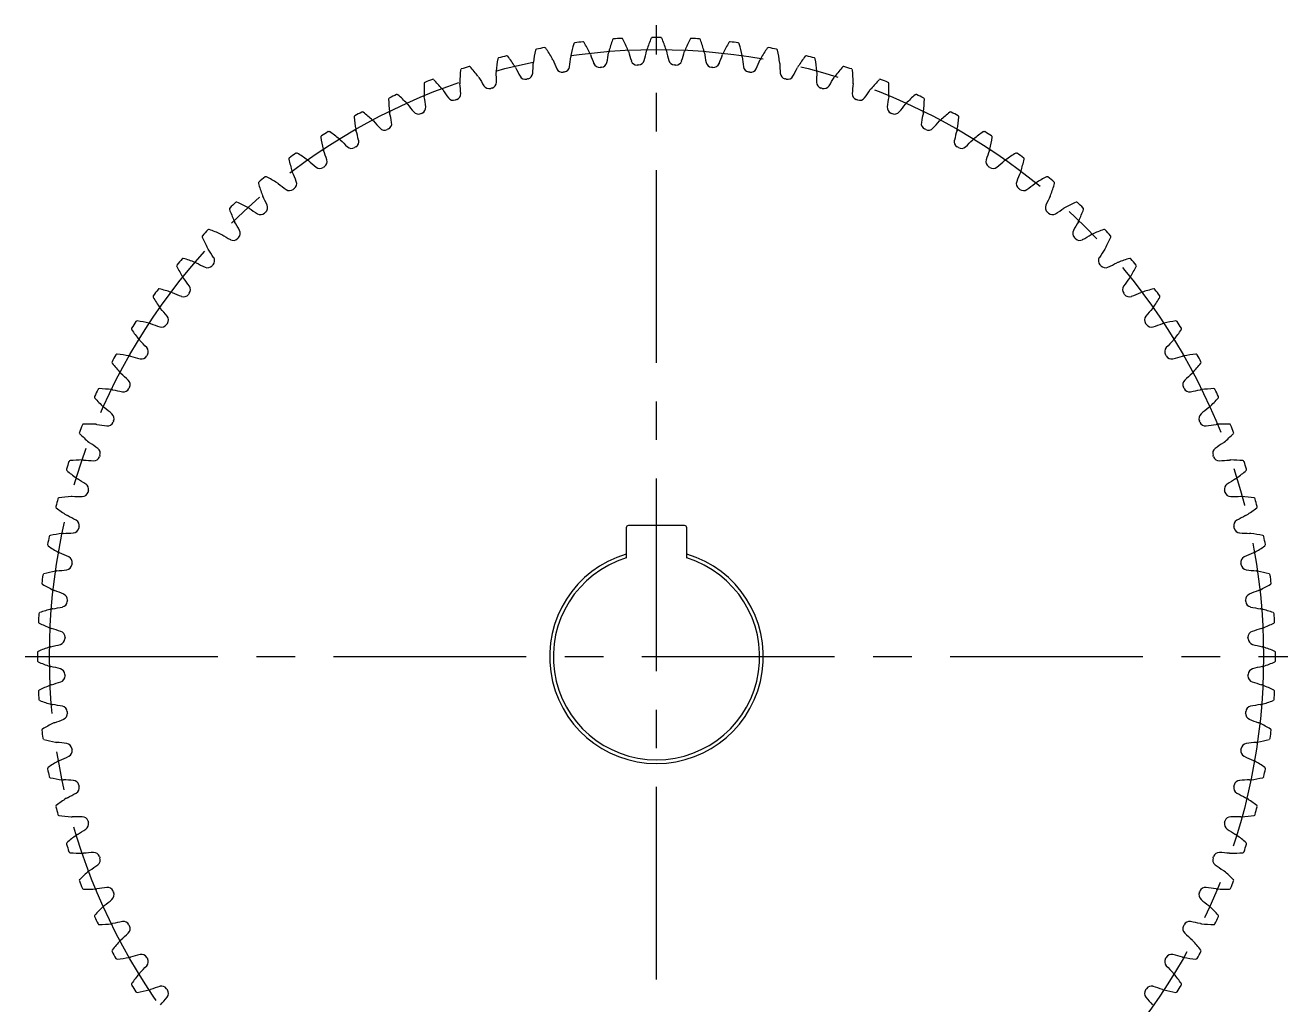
# Model space of a CAD drawing. Extents: x -1 to 173, y -13 to 127.
# Drawn here: x -1 to 103, y 32.3 to 113 of the extents above; entities that cross this region are included whole.
import ezdxf

# ---------------------------------------------------------------- set-up
doc = ezdxf.new("R2010")
doc.units = 0
doc.header["$LTSCALE"] = 0.5
doc.linetypes.add('CENTER', pattern=[50.8, 31.75, -6.35, 6.35, -6.35])
doc.layers.add('MSM_CENTER', color=1, linetype='CENTER')
doc.layers.add('MSM_CONTINUOUS', color=7, linetype='CONTINUOUS')

msp = doc.modelspace()

# ---------------------------------------------------------------- linework, layer by layer
at = {"layer": 'MSM_CENTER'}
for p, q in [((51, 9), (51, 113)), ((-1, 61), (103, 61))]:
    msp.add_line(p, q, dxfattribs=at)
msp.add_circle((51, 61), 50, dxfattribs=at)
at = {"layer": 'MSM_CONTINUOUS'}
for p, q in [((53.3, 71.8), (48.7, 71.8)), ((48.5, 71.6), (48.5, 69.12)), ((53.5, 69.12), (53.5, 71.6))]:
    msp.add_line(p, q, dxfattribs=at)
for centre, radius, start, end in [((60.26, 107.06), 16.67, 164.6292, 168.1), ((44.29, 111.46), 0.1, 97.5759, 164.6292), ((51, 61), 51, 96.8241, 97.5759), ((44.95, 111.54), 0.1, 29.7708, 96.824), ((30.57, 103.31), 16.67, 26.3, 29.7708), ((63.14, 106.39), 16.67, 161.0292, 164.5), ((47.47, 111.78), 0.1, 93.9759, 161.0292), ((51, 61), 51, 93.2241, 93.9759), ((48.14, 111.82), 0.1, 26.1708, 93.224), ((33.27, 104.51), 16.67, 22.7, 26.1708), ((65.96, 105.54), 16.67, 157.4292, 160.9), ((50.67, 111.9), 0.1, 90.3759, 157.4292), ((51, 61), 51, 89.6241, 90.3759), ((51.33, 111.9), 0.1, 22.5708, 89.624), ((36.04, 105.54), 16.67, 19.1, 22.5708), ((68.73, 104.51), 16.67, 153.8292, 157.3), ((53.86, 111.82), 0.1, 86.7759, 153.8292), ((51, 61), 51, 86.0241, 86.7759), ((54.53, 111.78), 0.1, 18.9708, 86.024), ((38.86, 106.39), 16.67, 15.5, 18.9708), ((71.43, 103.31), 16.67, 150.2292, 153.7), ((57.05, 111.54), 0.1, 83.1759, 150.2292), ((51, 61), 51, 82.4241, 83.1759), ((57.71, 111.46), 0.1, 15.3708, 82.424), ((41.74, 107.06), 16.67, 11.9, 15.3708), ((38.02, 110.22), 0.1, 104.7765, 171.8292), ((51, 61), 51, 104.0241, 104.7759), ((38.67, 110.38), 0.1, 36.9708, 104.024), ((25.43, 100.42), 16.67, 33.5, 36.9708), ((57.35, 107.56), 16.67, 168.2292, 171.7), ((41.13, 110.93), 0.1, 101.1759, 168.2292), ((51, 61), 51, 100.4241, 101.1759), ((41.79, 111.06), 0.1, 33.3708, 100.424), ((27.96, 101.95), 16.67, 29.9, 33.3708), ((41.68, 109.84), 0.831, 22.806, 29.9001), ((28.61, 111.69), 15.38, 352.1402, 355.194), ((44.77, 110.33), 0.831, 168.1, 175.194), ((44.77, 110.33), 0.831, 19.206, 26.3), ((60.08, 115.66), 15.38, 199.206, 202.2598), ((31.84, 112.99), 15.38, 348.5402, 351.594), ((47.88, 110.62), 0.831, 164.5, 171.594), ((47.88, 110.62), 0.831, 15.606, 22.7), ((63.5, 114.99), 15.38, 195.606, 198.6598), ((35.14, 114.09), 15.38, 344.9402, 347.994), ((51, 110.72), 0.831, 160.9, 167.994), ((51, 110.72), 0.831, 12.006, 19.1), ((66.86, 114.09), 15.38, 192.006, 195.0598), ((38.5, 114.99), 15.38, 341.3402, 344.394), ((54.12, 110.62), 0.831, 157.3, 164.394), ((54.12, 110.62), 0.831, 8.406, 15.5), ((70.16, 112.99), 15.38, 188.406, 191.4598), ((41.92, 115.66), 15.38, 337.7402, 340.794), ((57.23, 110.33), 0.831, 153.7, 160.794), ((57.23, 110.33), 0.831, 4.806, 11.9), ((73.39, 111.69), 15.38, 184.806, 187.8598), ((60.32, 109.84), 0.831, 150.1, 157.194), ((74.04, 101.95), 16.67, 146.6292, 150.1), ((60.21, 111.06), 0.1, 79.5759, 146.6292), ((51, 61), 51, 78.8241, 79.5759), ((60.87, 110.93), 0.1, 11.7708, 78.824), ((44.65, 107.56), 16.67, 8.3, 11.7708), ((76.57, 100.42), 16.67, 143.0292, 146.5), ((63.33, 110.38), 0.1, 75.9759, 143.0292), ((51, 61), 51, 75.2241, 75.9759), ((63.98, 110.22), 0.1, 8.1708, 75.224), ((51.47, 107.98), 16.67, 175.4292, 178.9), ((34.95, 109.3), 0.1, 108.3759, 175.4292), ((51, 61), 51, 107.6241, 108.3759), ((35.59, 109.51), 0.1, 40.5708, 107.624), ((23, 98.74), 16.67, 37.1, 40.5708), ((38.63, 109.16), 0.831, 175.3, 182.394), ((54.42, 107.86), 16.67, 171.8292, 175.3), ((38.63, 109.16), 0.831, 26.406, 33.5), ((53.16, 116.37), 15.38, 206.406, 209.4598), ((25.47, 110.18), 15.38, 355.7402, 358.794), ((41.68, 109.84), 0.831, 171.7, 178.794), ((56.63, 116.13), 15.38, 202.806, 205.8598), ((43.24, 109.63), 0.5, 205.8598, 279.0691), ((43.35, 109.65), 0.5, 278.9309, 352.1402), ((46.31, 110.03), 0.5, 202.2598, 275.4691), ((51, 61), 48.75, 95.3309, 95.4691), ((46.42, 110.04), 0.5, 275.3309, 348.5402), ((49.39, 110.22), 0.5, 198.6598, 271.8691), ((51, 61), 48.75, 91.7309, 91.8691), ((49.51, 110.23), 0.5, 271.7309, 344.9402), ((52.49, 110.23), 0.5, 195.0598, 268.2691), ((51, 61), 48.75, 88.1309, 88.2691), ((52.61, 110.22), 0.5, 268.1309, 341.3402), ((55.58, 110.04), 0.5, 191.4598, 264.6691), ((51, 61), 48.75, 84.5309, 84.6691), ((55.69, 110.03), 0.5, 264.5309, 337.7402), ((58.65, 109.65), 0.5, 187.8598, 261.069), ((58.76, 109.63), 0.5, 260.9309, 334.1402), ((45.37, 116.13), 15.38, 334.1402, 337.194), ((60.32, 109.84), 0.831, 1.206, 8.3), ((76.53, 110.18), 15.38, 181.206, 184.2598), ((48.84, 116.37), 15.38, 330.5402, 333.594), ((63.37, 109.16), 0.831, 146.5, 153.594), ((47.58, 107.86), 16.67, 4.7, 8.1708), ((63.37, 109.16), 0.831, 357.606, 4.7), ((79, 98.74), 16.67, 139.4292, 142.9), ((66.41, 109.51), 0.1, 72.3759, 139.4292), ((51, 61), 51, 71.6241, 72.3759), ((67.05, 109.3), 0.1, 4.5708, 71.624), ((50.53, 107.98), 16.67, 1.1, 4.5708), ((31.95, 108.2), 0.1, 111.9759, 179.0292), ((48.52, 107.92), 16.67, 179.0292, 182.5), ((51, 61), 51, 111.2241, 111.9759), ((32.57, 108.45), 0.1, 44.1708, 111.224), ((20.69, 96.9), 16.67, 40.7, 44.1708), ((35.64, 108.29), 0.831, 178.9, 185.994), ((19.51, 106.59), 15.38, 2.9402, 5.994), ((35.64, 108.29), 0.831, 30.006, 37.1001), ((49.68, 116.4), 15.38, 210.006, 213.0598), ((37.32, 108.31), 0.5, 286.1309, 359.3402), ((22.43, 108.48), 15.38, 359.3402, 2.394), ((40.2, 109.05), 0.5, 209.4598, 282.6691), ((51, 61), 48.75, 102.5309, 102.6691), ((40.31, 109.08), 0.5, 282.5309, 355.7402), ((51, 61), 48.75, 98.9309, 99.0691), ((51, 61), 48.75, 80.9309, 81.0691), ((61.69, 109.08), 0.5, 184.2598, 257.469), ((51, 61), 48.75, 77.3309, 77.4691), ((61.8, 109.05), 0.5, 257.3309, 330.5402), ((79.57, 108.48), 15.38, 177.606, 180.6598), ((64.68, 108.31), 0.5, 180.6598, 253.8691), ((52.32, 116.4), 15.38, 326.9402, 329.994), ((66.36, 108.29), 0.831, 142.9, 149.994), ((82.49, 106.59), 15.38, 174.006, 177.0598), ((66.36, 108.29), 0.831, 354.006, 1.1), ((81.31, 96.9), 16.67, 135.8292, 139.3), ((69.43, 108.45), 0.1, 68.7759, 135.8292), ((51, 61), 51, 68.0241, 68.7759), ((70.05, 108.2), 0.1, 0.9708, 68.024), ((53.48, 107.92), 16.67, 357.5, 0.9708), ((51, 61), 51, 114.8241, 115.5759), ((29.63, 107.2), 0.1, 47.7708, 114.824), ((18.5, 94.93), 16.67, 44.3, 47.7708), ((32.7, 107.23), 0.831, 182.5, 189.594), ((32.7, 107.23), 0.831, 33.606, 40.7), ((46.2, 116.21), 15.38, 213.606, 216.6598), ((34.37, 107.36), 0.5, 289.7309, 2.9402), ((37.2, 108.28), 0.5, 213.0598, 286.2691), ((51, 61), 48.75, 106.1309, 106.2691), ((51, 61), 48.75, 73.7309, 73.8691), ((64.8, 108.28), 0.5, 253.7309, 326.9402), ((67.63, 107.36), 0.5, 177.0598, 250.269), ((55.8, 116.21), 15.38, 323.3402, 326.394), ((69.3, 107.23), 0.831, 139.3, 146.394), ((69.3, 107.23), 0.831, 350.406, 357.5), ((83.5, 94.93), 16.67, 132.2292, 135.7), ((72.37, 107.2), 0.1, 65.1759, 132.2292), ((51, 61), 51, 64.4241, 65.1759), ((29.03, 106.91), 0.1, 115.5765, 182.6292), ((45.58, 107.67), 16.67, 182.6292, 186.1), ((29.83, 105.99), 0.831, 37.206, 44.3001), ((42.74, 115.8), 15.38, 217.206, 220.2598), ((31.49, 106.22), 0.5, 293.3309, 6.5402), ((16.71, 104.53), 15.38, 6.5402, 9.594), ((34.26, 107.32), 0.5, 216.6598, 289.8691), ((51, 61), 48.75, 109.7309, 109.8691), ((51, 61), 48.75, 70.1309, 70.2691), ((67.74, 107.32), 0.5, 250.1309, 323.3402), ((85.29, 104.53), 15.38, 170.406, 173.4598), ((70.51, 106.22), 0.5, 173.4598, 246.6691), ((59.26, 115.8), 15.38, 319.7402, 322.794), ((72.17, 105.99), 0.831, 135.7, 142.794), ((56.42, 107.67), 16.67, 353.9, 357.3708), ((72.97, 106.91), 0.1, 357.3708, 64.424), ((26.19, 105.44), 0.1, 119.1765, 186.2292), ((42.66, 107.24), 16.67, 186.2292, 189.7), ((51, 61), 51, 118.4241, 119.1759), ((26.77, 105.76), 0.1, 51.3708, 118.424), ((16.43, 92.82), 16.67, 47.9, 51.3708), ((27.05, 104.57), 0.831, 40.806, 47.9001), ((39.32, 115.17), 15.38, 220.806, 223.8598), ((29.83, 105.99), 0.831, 186.1, 193.194), ((14.04, 102.29), 15.38, 10.1402, 13.194), ((31.39, 106.18), 0.5, 220.2598, 293.4691), ((51, 61), 48.75, 113.3309, 113.4691), ((51, 61), 48.75, 66.5309, 66.6691), ((70.61, 106.18), 0.5, 246.5309, 319.7402), ((87.96, 102.29), 15.38, 166.806, 169.8598), ((72.17, 105.99), 0.831, 346.806, 353.9), ((62.68, 115.17), 15.38, 316.1402, 319.194), ((74.95, 104.57), 0.831, 132.1, 139.194), ((85.57, 92.82), 16.67, 128.6292, 132.1), ((75.23, 105.76), 0.1, 61.5759, 128.6292), ((51, 61), 51, 60.8241, 61.5759), ((59.34, 107.24), 16.67, 350.3, 353.7708), ((75.81, 105.44), 0.1, 353.7708, 60.824), ((51, 61), 51, 122.0241, 122.7759), ((24.01, 104.15), 0.1, 54.9708, 122.024), ((14.5, 90.59), 16.67, 51.5, 54.9708), ((27.05, 104.57), 0.831, 189.7, 196.794), ((11.52, 99.89), 15.38, 13.7402, 16.794), ((28.59, 104.86), 0.5, 223.8598, 297.0691), ((51, 61), 48.75, 116.9309, 117.0691), ((28.69, 104.91), 0.5, 296.9309, 10.1402), ((73.31, 104.91), 0.5, 169.8598, 243.069), ((51, 61), 48.75, 62.9309, 63.0691), ((73.41, 104.86), 0.5, 242.9309, 316.1402), ((90.48, 99.89), 15.38, 163.206, 166.2598), ((74.95, 104.57), 0.831, 343.206, 350.3), ((87.5, 90.59), 16.67, 125.0292, 128.5), ((77.99, 104.15), 0.1, 57.9759, 125.0292), ((51, 61), 51, 57.2241, 57.9759), ((23.45, 103.8), 0.1, 122.7765, 189.8292), ((39.77, 106.62), 16.67, 189.8292, 193.3), ((24.36, 102.98), 0.831, 44.406, 51.5001), ((35.94, 114.33), 15.38, 224.406, 227.4598), ((25.88, 103.36), 0.5, 227.4598, 300.6691), ((51, 61), 48.75, 120.5309, 120.6691), ((25.98, 103.42), 0.5, 300.5309, 13.7402), ((76.02, 103.42), 0.5, 166.2598, 239.4691), ((51, 61), 48.75, 59.3309, 59.4691), ((76.12, 103.36), 0.5, 239.3309, 312.5402), ((66.06, 114.33), 15.38, 312.5402, 315.594), ((77.64, 102.98), 0.831, 128.5, 135.594), ((62.23, 106.62), 16.67, 346.7, 350.1708), ((78.55, 103.8), 0.1, 350.1708, 57.224), ((20.81, 101.98), 0.1, 126.3765, 193.4292), ((36.93, 105.83), 16.67, 193.4292, 196.9), ((51, 61), 51, 125.6241, 126.3759), ((21.35, 102.37), 0.1, 58.5708, 125.624), ((12.71, 88.24), 16.67, 55.1, 58.5708), ((24.36, 102.98), 0.831, 193.3, 200.394), ((9.16, 97.33), 15.38, 17.3402, 20.394), ((92.84, 97.33), 15.38, 159.606, 162.6598), ((77.64, 102.98), 0.831, 339.606, 346.7), ((89.29, 88.24), 16.67, 121.4292, 124.9), ((80.65, 102.37), 0.1, 54.3759, 121.4292), ((51, 61), 51, 53.6241, 54.3759), ((65.07, 105.83), 16.67, 343.1, 346.5708), ((81.19, 101.98), 0.1, 346.5708, 53.624), ((21.77, 101.23), 0.831, 196.9, 203.994), ((6.96, 94.63), 15.38, 20.9402, 23.994), ((21.77, 101.23), 0.831, 48.006, 55.1), ((32.62, 113.28), 15.38, 228.006, 231.0598), ((23.27, 101.7), 0.5, 231.0598, 304.2691), ((51, 61), 48.75, 124.1309, 124.2691), ((23.37, 101.77), 0.5, 304.1309, 17.3402), ((78.63, 101.77), 0.5, 162.6598, 235.8691), ((51, 61), 48.75, 55.7309, 55.8691), ((78.73, 101.7), 0.5, 235.7309, 308.9402), ((69.38, 113.28), 15.38, 308.9402, 311.994), ((80.23, 101.23), 0.831, 124.9, 131.994), ((95.04, 94.63), 15.38, 156.006, 159.0598), ((80.23, 101.23), 0.831, 336.006, 343.1), ((18.3, 100.01), 0.1, 129.9765, 197.0292), ((34.14, 104.86), 16.67, 197.0292, 200.5), ((51, 61), 51, 129.2241, 129.9759), ((18.81, 100.43), 0.1, 62.1708, 129.224), ((11.08, 85.78), 16.67, 58.7, 62.1708), ((19.31, 99.31), 0.831, 51.606, 58.7), ((29.38, 112.02), 15.38, 231.606, 234.6598), ((20.86, 99.95), 0.5, 307.7309, 20.9402), ((81.14, 99.95), 0.5, 159.0598, 232.2691), ((72.62, 112.02), 15.38, 305.3402, 308.394), ((82.69, 99.31), 0.831, 121.3, 128.394), ((90.92, 85.78), 16.67, 117.8292, 121.3), ((83.19, 100.43), 0.1, 50.7754, 117.8292), ((51, 61), 51, 50.0241, 50.7759), ((67.86, 104.86), 16.67, 339.5, 342.9708), ((83.7, 100.01), 0.1, 342.9708, 50.024), ((19.31, 99.31), 0.831, 200.5, 207.594), ((4.93, 91.8), 15.38, 24.5402, 27.594), ((20.77, 99.88), 0.5, 234.6598, 307.8691), ((51, 61), 48.75, 127.7309, 127.8691), ((51, 61), 48.75, 52.1309, 52.2691), ((81.23, 99.88), 0.5, 232.1309, 305.3402), ((97.07, 91.8), 15.38, 152.406, 155.4598), ((82.69, 99.31), 0.831, 332.406, 339.5), ((15.91, 97.88), 0.1, 133.5765, 200.6292), ((31.42, 103.71), 16.67, 200.6292, 204.1), ((51, 61), 51, 132.8241, 133.5759), ((16.4, 98.33), 0.1, 65.7708, 132.8241), ((9.6, 83.22), 16.67, 62.3, 65.7708), ((16.96, 97.25), 0.831, 55.206, 62.3), ((26.22, 110.56), 15.38, 235.206, 238.2598), ((18.47, 97.98), 0.5, 311.3309, 24.5402), ((83.53, 97.98), 0.5, 155.4598, 228.6691), ((75.78, 110.56), 15.38, 301.7402, 304.794), ((85.04, 97.25), 0.831, 117.7, 124.794), ((92.4, 83.22), 16.67, 114.2292, 117.7), ((85.6, 98.33), 0.1, 47.1754, 114.2292), ((51, 61), 51, 46.4241, 47.1759), ((70.58, 103.71), 16.67, 335.9, 339.3708), ((86.09, 97.88), 0.1, 339.3708, 46.424), ((16.96, 97.25), 0.831, 204.1, 211.194), ((3.09, 88.85), 15.38, 28.1402, 31.194), ((18.39, 97.9), 0.5, 238.2598, 311.4691), ((51, 61), 48.75, 131.3309, 131.4691), ((51, 61), 48.75, 48.5309, 48.6691), ((83.61, 97.9), 0.5, 228.5309, 301.7402), ((98.91, 88.85), 15.38, 148.806, 151.8598), ((85.04, 97.25), 0.831, 328.806, 335.9), ((51, 61), 51, 136.4241, 137.1759), ((14.12, 96.09), 0.1, 69.3708, 136.4241), ((8.29, 80.58), 16.67, 65.9, 69.3708), ((14.75, 95.04), 0.831, 58.806, 65.9), ((23.15, 108.91), 15.38, 238.806, 241.8598), ((16.22, 95.87), 0.5, 314.9309, 28.1402), ((85.78, 95.87), 0.5, 151.8598, 225.069), ((78.85, 108.91), 15.38, 298.1402, 301.194), ((87.25, 95.04), 0.831, 114.1, 121.194), ((93.71, 80.58), 16.67, 110.6292, 114.1), ((87.88, 96.09), 0.1, 43.5759, 110.6292), ((51, 61), 51, 42.8241, 43.5759), ((13.67, 95.6), 0.1, 137.1765, 204.2292), ((28.78, 102.4), 16.67, 204.2292, 207.7), ((14.75, 95.04), 0.831, 207.7, 214.794), ((16.13, 95.78), 0.5, 241.8598, 315.0691), ((51, 61), 48.75, 134.9309, 135.0691), ((51, 61), 48.75, 44.9309, 45.0691), ((85.87, 95.78), 0.5, 224.9309, 298.1402), ((87.25, 95.04), 0.831, 325.206, 332.3), ((73.22, 102.4), 16.67, 332.3, 335.7708), ((88.33, 95.6), 0.1, 335.7708, 42.824), ((51, 61), 51, 140.0241, 140.7759), ((11.99, 93.7), 0.1, 72.9708, 140.0241), ((7.14, 77.86), 16.67, 69.5, 72.9708), ((1.44, 85.78), 15.38, 31.7402, 34.794), ((14.1, 93.61), 0.5, 318.5309, 31.7402), ((87.9, 93.61), 0.5, 148.2598, 221.4691), ((100.56, 85.78), 15.38, 145.206, 148.2598), ((94.86, 77.86), 16.67, 107.0292, 110.5), ((90.01, 93.7), 0.1, 39.9765, 107.0292), ((51, 61), 51, 39.2241, 39.9759), ((11.57, 93.19), 0.1, 140.7754, 207.8292), ((26.22, 100.92), 16.67, 207.8292, 211.3), ((12.69, 92.69), 0.831, 62.406, 69.5), ((20.2, 107.07), 15.38, 242.406, 245.4598), ((14.02, 93.53), 0.5, 245.4598, 318.6691), ((51, 61), 48.75, 138.5309, 138.6691), ((51, 61), 48.75, 41.3309, 41.4691), ((87.98, 93.53), 0.5, 221.3309, 294.5402), ((81.8, 107.07), 15.38, 294.5402, 297.594), ((89.31, 92.69), 0.831, 110.5, 117.594), ((75.78, 100.92), 16.67, 328.7, 332.1708), ((90.43, 93.19), 0.1, 332.1708, 39.224), ((12.69, 92.69), 0.831, 211.3, 218.394), ((-0.02, 82.62), 15.38, 35.3402, 38.394), ((12.12, 91.23), 0.5, 322.1309, 35.3402), ((89.88, 91.23), 0.5, 144.6598, 217.869), ((102.02, 82.62), 15.38, 141.606, 144.6598), ((89.31, 92.69), 0.831, 321.606, 328.7), ((9.63, 90.65), 0.1, 144.3754, 211.4292), ((51, 61), 51, 143.6241, 144.3759), ((23.76, 99.29), 16.67, 211.4292, 214.9), ((10.02, 91.19), 0.1, 76.5708, 143.624), ((6.17, 75.07), 16.67, 73.1, 76.5708), ((10.77, 90.23), 0.831, 66.006, 73.1), ((17.37, 105.04), 15.38, 246.006, 249.0598), ((12.05, 91.14), 0.5, 249.0598, 322.2691), ((51, 61), 48.75, 142.1309, 142.2691), ((51, 61), 48.75, 37.7309, 37.8691), ((89.95, 91.14), 0.5, 217.7309, 290.9402), ((84.63, 105.04), 15.38, 290.9402, 293.994), ((91.23, 90.23), 0.831, 106.9, 113.994), ((95.83, 75.07), 16.67, 103.4292, 106.9), ((78.24, 99.29), 16.67, 325.1, 328.5708), ((91.98, 91.19), 0.1, 36.3754, 103.4292), ((51, 61), 51, 35.6241, 36.3759), ((92.37, 90.65), 0.1, 328.5708, 35.624), ((10.77, 90.23), 0.831, 214.9, 221.994), ((-1.28, 79.38), 15.38, 38.9402, 41.994), ((103.28, 79.38), 15.38, 138.006, 141.0598), ((91.23, 90.23), 0.831, 318.006, 325.1), ((51, 61), 51, 147.2241, 147.9759), ((8.2, 88.55), 0.1, 80.1708, 147.224), ((5.38, 72.23), 16.67, 76.7, 80.1708), ((9.02, 87.64), 0.831, 69.606, 76.7), ((14.67, 102.84), 15.38, 249.606, 252.6598), ((51, 61), 48.75, 145.7309, 145.8691), ((10.3, 88.73), 0.5, 325.7309, 38.9402), ((91.7, 88.73), 0.5, 141.0598, 214.2691), ((51, 61), 48.75, 34.1309, 34.2691), ((87.33, 102.84), 15.38, 287.3402, 290.394), ((92.98, 87.64), 0.831, 103.3, 110.394), ((96.62, 72.23), 16.67, 99.8292, 103.3), ((93.8, 88.55), 0.1, 32.7754, 99.8292), ((51, 61), 51, 32.0241, 32.7759), ((7.85, 87.99), 0.1, 147.9754, 215.0292), ((21.41, 97.5), 16.67, 215.0292, 218.5), ((10.23, 88.63), 0.5, 252.6598, 325.8691), ((91.77, 88.63), 0.5, 214.1309, 287.3402), ((80.59, 97.5), 16.67, 321.5, 324.9708), ((94.15, 87.99), 0.1, 324.9708, 32.024), ((9.02, 87.64), 0.831, 218.5, 225.594), ((-2.33, 76.06), 15.38, 42.5402, 45.594), ((8.64, 86.12), 0.5, 329.3309, 42.5402), ((93.36, 86.12), 0.5, 137.4598, 210.6691), ((104.33, 76.06), 15.38, 134.406, 137.4598), ((92.98, 87.64), 0.831, 314.406, 321.5), ((51, 61), 51, 150.8241, 151.5759), ((6.56, 85.81), 0.1, 83.7708, 150.824), ((4.76, 69.34), 16.67, 80.3, 83.7708), ((7.43, 84.95), 0.831, 73.206, 80.3), ((12.11, 100.48), 15.38, 253.206, 256.2598), ((8.58, 86.02), 0.5, 256.2598, 329.4691), ((51, 61), 48.75, 149.3309, 149.4691), ((51, 61), 48.75, 30.5309, 30.6691), ((93.42, 86.02), 0.5, 210.5309, 283.7402), ((89.89, 100.48), 15.38, 283.7402, 286.794), ((94.57, 84.95), 0.831, 99.7, 106.794), ((97.24, 69.34), 16.67, 96.2292, 99.7), ((95.44, 85.81), 0.1, 29.1759, 96.2292), ((51, 61), 51, 28.4241, 29.1759), ((6.24, 85.23), 0.1, 151.5754, 218.6292), ((19.18, 95.57), 16.67, 218.6292, 222.1), ((7.43, 84.95), 0.831, 222.1, 229.194), ((-3.17, 72.68), 15.38, 46.1402, 49.194), ((105.17, 72.68), 15.38, 130.806, 133.8598), ((94.57, 84.95), 0.831, 310.806, 317.9), ((82.82, 95.57), 16.67, 317.9, 321.3708), ((95.76, 85.23), 0.1, 321.3708, 28.424), ((7.14, 83.41), 0.5, 332.9309, 46.1402), ((94.86, 83.41), 0.5, 133.8598, 207.0691), ((4.8, 82.37), 0.1, 155.1754, 222.2292), ((51, 61), 51, 154.4241, 155.1759), ((17.07, 93.5), 16.67, 222.2292, 225.7), ((5.09, 82.97), 0.1, 87.3708, 154.424), ((4.33, 66.42), 16.67, 83.9, 87.3708), ((6.01, 82.17), 0.831, 76.806, 83.9), ((9.71, 97.96), 15.38, 256.806, 259.8598), ((7.09, 83.31), 0.5, 259.8598, 333.0691), ((51, 61), 48.75, 152.9309, 153.0691), ((51, 61), 48.75, 26.9309, 27.0691), ((94.91, 83.31), 0.5, 206.9309, 280.1402), ((92.29, 97.96), 15.38, 280.1402, 283.194), ((95.99, 82.17), 0.831, 96.1, 103.194), ((97.67, 66.42), 16.67, 92.6292, 96.1), ((84.93, 93.5), 16.67, 314.3, 317.7708), ((96.91, 82.97), 0.1, 25.5759, 92.6292), ((51, 61), 51, 24.8241, 25.5759), ((97.2, 82.37), 0.1, 317.7708, 24.824), ((6.01, 82.17), 0.831, 225.7, 232.794), ((-3.8, 69.26), 15.38, 49.7402, 52.794), ((105.8, 69.26), 15.38, 127.206, 130.2598), ((95.99, 82.17), 0.831, 307.206, 314.3), ((51, 61), 51, 158.0241, 158.7759), ((3.8, 80.05), 0.1, 90.9708, 158.024), ((4.08, 63.48), 16.67, 87.5, 90.9708), ((4.77, 79.3), 0.831, 80.406, 87.5), ((7.47, 95.29), 15.38, 260.406, 263.4598), ((5.78, 80.51), 0.5, 263.4598, 336.6691), ((5.82, 80.61), 0.5, 336.5309, 49.7402), ((51, 61), 48.75, 156.5309, 156.6691), ((96.18, 80.61), 0.5, 130.2598, 203.469), ((51, 61), 48.75, 23.3309, 23.4691), ((96.22, 80.51), 0.5, 203.3309, 276.5402), ((94.53, 95.29), 15.38, 276.5402, 279.594), ((97.23, 79.3), 0.831, 92.5, 99.594), ((97.92, 63.48), 16.67, 89.0292, 92.5), ((98.2, 80.05), 0.1, 21.9759, 89.0292), ((51, 61), 51, 21.2241, 21.9759), ((3.55, 79.43), 0.1, 158.7754, 225.8292), ((15.1, 91.31), 16.67, 225.8292, 229.3), ((86.9, 91.31), 16.67, 310.7, 314.1708), ((98.45, 79.43), 0.1, 314.1708, 21.224), ((4.77, 79.3), 0.831, 229.3, 236.394), ((-4.21, 65.8), 15.38, 53.3402, 56.394), ((4.68, 77.74), 0.5, 340.1309, 53.3402), ((97.32, 77.74), 0.5, 126.6598, 199.8691), ((106.21, 65.8), 15.38, 123.606, 126.6598), ((97.23, 79.3), 0.831, 303.606, 310.7), ((51, 61), 51, 161.6241, 162.3759), ((2.7, 77.05), 0.1, 94.5708, 161.624), ((4.02, 60.53), 16.67, 91.1, 94.5708), ((3.71, 76.36), 0.831, 84.006, 91.1), ((5.41, 92.49), 15.38, 264.006, 267.0598), ((4.64, 77.63), 0.5, 267.0598, 340.2691), ((51, 61), 48.75, 160.1309, 160.2691), ((51, 61), 48.75, 19.7309, 19.8691), ((97.36, 77.63), 0.5, 199.7309, 272.9402), ((96.59, 92.49), 15.38, 272.9402, 275.994), ((98.29, 76.36), 0.831, 88.9, 95.994), ((97.98, 60.53), 16.67, 85.4292, 88.9), ((99.3, 77.05), 0.1, 18.3759, 85.4292), ((51, 61), 51, 17.6241, 18.3759), ((2.49, 76.41), 0.1, 162.3754, 229.4292), ((13.26, 89), 16.67, 229.4292, 232.9), ((88.74, 89), 16.67, 307.1, 310.5708), ((99.51, 76.41), 0.1, 310.5708, 17.624), ((3.71, 76.36), 0.831, 232.9, 239.994), ((-4.4, 62.32), 15.38, 56.9402, 59.994), ((3.72, 74.8), 0.5, 343.7309, 56.9402), ((98.28, 74.8), 0.5, 123.0598, 196.2691), ((106.4, 62.32), 15.38, 120.006, 123.0598), ((98.29, 76.36), 0.831, 300.006, 307.1), ((51, 61), 51, 165.2241, 165.9759), ((1.78, 73.98), 0.1, 98.1708, 165.224), ((4.14, 57.58), 16.67, 94.7, 98.1708), ((2.84, 73.37), 0.831, 87.606, 94.7), ((3.52, 89.57), 15.38, 267.606, 270.6598), ((3.69, 74.68), 0.5, 270.6598, 343.8691), ((51, 61), 48.75, 163.7309, 163.8691), ((51, 61), 48.75, 16.1309, 16.2691), ((98.31, 74.68), 0.5, 196.1309, 269.3402), ((98.48, 89.57), 15.38, 269.3402, 272.394), ((99.16, 73.37), 0.831, 85.3, 92.394), ((97.86, 57.58), 16.67, 81.8292, 85.3), ((100.22, 73.98), 0.1, 14.7759, 81.8292), ((51, 61), 51, 14.0241, 14.7759), ((1.62, 73.33), 0.1, 165.9754, 233.0292), ((11.58, 86.57), 16.67, 233.0292, 236.5), ((90.42, 86.57), 16.67, 303.5, 306.9708), ((100.38, 73.33), 0.1, 306.9708, 14.024), ((2.84, 73.37), 0.831, 236.5, 243.594), ((-4.37, 58.84), 15.38, 60.5402, 63.594), ((2.95, 71.8), 0.5, 347.3309, 60.5402), ((48.7, 71.6), 0.2, 90, 180), ((53.3, 71.6), 0.2, 0, 90), ((99.05, 71.8), 0.5, 119.4598, 192.6691), ((106.37, 58.84), 15.38, 116.406, 119.4598), ((99.16, 73.37), 0.831, 296.406, 303.5), ((51, 61), 51, 168.8241, 169.5759), ((1.07, 70.87), 0.1, 101.7708, 168.824), ((4.44, 54.65), 16.67, 98.3, 101.7708), ((2.16, 70.32), 0.831, 91.206, 98.3), ((1.82, 86.53), 15.38, 271.206, 274.2598), ((2.92, 71.69), 0.5, 274.2598, 347.4691), ((51, 61), 48.75, 167.3309, 167.4691), ((51, 61), 48.75, 12.5309, 12.6691), ((99.08, 71.69), 0.5, 192.5309, 265.7402), ((100.18, 86.53), 15.38, 265.7402, 268.794), ((99.84, 70.32), 0.831, 81.7, 88.794), ((97.56, 54.65), 16.67, 78.2292, 81.7), ((100.93, 70.87), 0.1, 11.1759, 78.2292), ((51, 61), 51, 10.4241, 11.1759), ((0.94, 70.21), 0.1, 169.5754, 236.6292), ((10.05, 84.04), 16.67, 236.6292, 240.1), ((91.95, 84.04), 16.67, 299.9, 303.3708), ((101.06, 70.21), 0.1, 303.3708, 10.424), ((2.16, 70.32), 0.831, 240.1, 247.194), ((-4.13, 55.37), 15.38, 64.1402, 67.194), ((2.37, 68.76), 0.5, 350.9309, 64.1402), ((51, 61), 48.75, 170.9309, 171.0691), ((51, 61), 8.8, 106.5045, 73.4955), ((51, 61), 8.5, 107.1046, 72.8954), ((99.63, 68.76), 0.5, 115.8598, 189.0691), ((51, 61), 48.75, 8.9309, 9.0691), ((106.13, 55.37), 15.38, 112.806, 115.8598), ((99.84, 70.32), 0.831, 292.806, 299.9), ((51, 61), 51, 172.4241, 173.1759), ((0.54, 67.71), 0.1, 105.3708, 172.424), ((4.94, 51.74), 16.67, 101.9, 105.3708), ((1.67, 67.23), 0.831, 94.806, 101.9), ((0.31, 83.39), 15.38, 274.806, 277.8598), ((2.35, 68.65), 0.5, 277.8598, 351.0691), ((99.65, 68.65), 0.5, 188.9309, 262.1402), ((101.69, 83.39), 15.38, 262.1402, 265.194), ((100.33, 67.23), 0.831, 78.1, 85.194), ((97.06, 51.74), 16.67, 74.6292, 78.1), ((101.46, 67.71), 0.1, 7.5759, 74.6292), ((51, 61), 51, 6.8241, 7.5759), ((0.46, 67.05), 0.1, 173.1754, 240.2292), ((8.69, 81.43), 16.67, 240.2292, 243.7), ((93.31, 81.43), 16.67, 296.3, 299.7708), ((101.54, 67.05), 0.1, 299.7708, 6.824), ((1.67, 67.23), 0.831, 243.7, 250.794), ((-3.66, 51.92), 15.38, 67.7402, 70.794), ((1.96, 65.58), 0.5, 281.4598, 354.6691), ((1.97, 65.69), 0.5, 354.5309, 67.7402), ((51, 61), 48.75, 174.5309, 174.6691), ((100.03, 65.69), 0.5, 112.2598, 185.4691), ((51, 61), 48.75, 5.3309, 5.4691), ((100.04, 65.58), 0.5, 185.3309, 258.5402), ((105.66, 51.92), 15.38, 109.206, 112.2598), ((100.33, 67.23), 0.831, 289.206, 296.3), ((51, 61), 51, 176.0241, 176.7759), ((0.22, 64.53), 0.1, 108.9708, 176.024), ((5.61, 48.86), 16.67, 105.5, 108.9708), ((1.38, 64.12), 0.831, 98.406, 105.5), ((-0.99, 80.16), 15.38, 278.406, 281.4598), ((102.99, 80.16), 15.38, 258.5402, 261.594), ((100.62, 64.12), 0.831, 74.5, 81.594), ((96.39, 48.86), 16.67, 71.0292, 74.5), ((101.78, 64.53), 0.1, 3.9759, 71.0292), ((51, 61), 51, 3.2241, 3.9759), ((0.18, 63.86), 0.1, 176.7759, 243.8292), ((7.49, 78.73), 16.67, 243.8292, 247.3), ((94.51, 78.73), 16.67, 292.7, 296.1708), ((101.82, 63.86), 0.1, 296.1708, 3.224), ((1.38, 64.12), 0.831, 247.3, 254.394), ((-2.99, 48.5), 15.38, 71.3402, 74.394), ((1.77, 62.49), 0.5, 285.0598, 358.2691), ((1.78, 62.61), 0.5, 358.1309, 71.3402), ((51, 61), 48.75, 178.1309, 178.2691), ((100.22, 62.61), 0.5, 108.6598, 181.8691), ((51, 61), 48.75, 1.7309, 1.8691), ((100.23, 62.49), 0.5, 181.7309, 254.9402), ((104.99, 48.5), 15.38, 105.606, 108.6598), ((100.62, 64.12), 0.831, 285.606, 292.7), ((0.1, 61.33), 0.1, 112.5708, 179.624), ((6.46, 46.04), 16.67, 109.1, 112.5708), ((1.28, 61), 0.831, 102.006, 109.1), ((-2.09, 76.86), 15.38, 282.006, 285.0598), ((104.09, 76.86), 15.38, 254.9402, 257.994), ((100.72, 61), 0.831, 70.9, 77.994), ((95.54, 46.04), 16.67, 67.4292, 70.9), ((101.9, 61.33), 0.1, 0.3759, 67.4292), ((51, 61), 51, 179.6241, 180.3759), ((0.1, 60.67), 0.1, 180.3754, 247.4292), ((6.46, 75.96), 16.67, 247.4292, 250.9), ((95.54, 75.96), 16.67, 289.1, 292.5708), ((101.9, 60.67), 0.1, 292.5708, 359.624), ((51, 61), 51, 359.6241, 0.3759), ((1.28, 61), 0.831, 250.9, 257.994), ((-2.09, 45.14), 15.38, 74.9402, 77.994), ((1.77, 59.51), 0.5, 1.7309, 74.9402), ((1.78, 59.39), 0.5, 288.6598, 1.8691), ((51, 61), 48.75, 181.7309, 181.8691), ((51, 61), 48.75, 358.1309, 358.2691), ((100.22, 59.39), 0.5, 178.1309, 251.3402), ((100.23, 59.51), 0.5, 105.0598, 178.2691), ((104.09, 45.14), 15.38, 102.006, 105.0598), ((100.72, 61), 0.831, 282.006, 289.1), ((7.49, 43.27), 16.67, 112.7, 116.1708), ((1.38, 57.88), 0.831, 105.606, 112.7), ((-2.99, 73.5), 15.38, 285.606, 288.6598), ((104.99, 73.5), 15.38, 251.3402, 254.394), ((100.62, 57.88), 0.831, 67.3, 74.394), ((94.51, 43.27), 16.67, 63.8292, 67.3), ((0.18, 58.14), 0.1, 116.1708, 183.224), ((51, 61), 51, 183.2241, 183.9759), ((0.22, 57.47), 0.1, 183.9754, 251.0292), ((5.61, 73.14), 16.67, 251.0292, 254.5), ((96.39, 73.14), 16.67, 285.5, 288.9708), ((101.78, 57.47), 0.1, 288.9708, 356.024), ((101.82, 58.14), 0.1, 356.7759, 63.8292), ((51, 61), 51, 356.0241, 356.7759), ((1.38, 57.88), 0.831, 254.5, 261.594), ((-0.99, 41.84), 15.38, 78.5402, 81.594), ((1.96, 56.42), 0.5, 5.3309, 78.5402), ((1.97, 56.31), 0.5, 292.2598, 5.4691), ((51, 61), 48.75, 185.3309, 185.4691), ((51, 61), 48.75, 354.5309, 354.6691), ((100.03, 56.31), 0.5, 174.5309, 247.7402), ((100.04, 56.42), 0.5, 101.4598, 174.6691), ((102.99, 41.84), 15.38, 98.406, 101.4598), ((100.62, 57.88), 0.831, 278.406, 285.5), ((8.69, 40.57), 16.67, 116.3, 119.7708), ((1.67, 54.77), 0.831, 109.206, 116.3), ((-3.66, 70.08), 15.38, 289.206, 292.2598), ((105.66, 70.08), 15.38, 247.7402, 250.794), ((100.33, 54.77), 0.831, 63.7, 70.794), ((93.31, 40.57), 16.67, 60.2292, 63.7), ((0.46, 54.95), 0.1, 119.7708, 186.824), ((51, 61), 51, 186.8241, 187.5759), ((0.54, 54.29), 0.1, 187.5754, 254.6292), ((4.94, 70.26), 16.67, 254.6292, 258.1), ((97.06, 70.26), 16.67, 281.9, 285.3708), ((101.46, 54.29), 0.1, 285.3708, 352.424), ((51, 61), 51, 352.4241, 353.1759), ((101.54, 54.95), 0.1, 353.1759, 60.2292), ((1.67, 54.77), 0.831, 258.1, 265.194), ((0.31, 38.61), 15.38, 82.1402, 85.194), ((2.35, 53.35), 0.5, 8.9309, 82.1402), ((2.37, 53.24), 0.5, 295.8598, 9.0691), ((51, 61), 48.75, 188.9309, 189.0691), ((99.63, 53.24), 0.5, 170.9309, 244.1402), ((51, 61), 48.75, 350.9309, 351.0691), ((99.65, 53.35), 0.5, 97.8598, 171.0692), ((101.69, 38.61), 15.38, 94.806, 97.8598), ((100.33, 54.77), 0.831, 274.806, 281.9), ((10.05, 37.96), 16.67, 119.9, 123.3708), ((2.16, 51.68), 0.831, 112.806, 119.9), ((-4.13, 66.63), 15.38, 292.806, 295.8598), ((106.13, 66.63), 15.38, 244.1402, 247.194), ((99.84, 51.68), 0.831, 60.1, 67.194), ((91.95, 37.96), 16.67, 56.6292, 60.1), ((0.94, 51.79), 0.1, 123.3708, 190.424), ((51, 61), 51, 190.4241, 191.1759), ((1.07, 51.13), 0.1, 191.1754, 258.2292), ((4.44, 67.35), 16.67, 258.2292, 261.7), ((97.56, 67.35), 16.67, 278.3, 281.7708), ((100.93, 51.13), 0.1, 281.7708, 348.824), ((51, 61), 51, 348.8241, 349.5759), ((101.06, 51.79), 0.1, 349.5759, 56.6292), ((2.16, 51.68), 0.831, 261.7, 268.794), ((1.82, 35.47), 15.38, 85.7402, 88.794), ((2.92, 50.31), 0.5, 12.5309, 85.7402), ((2.95, 50.2), 0.5, 299.4598, 12.6691), ((51, 61), 48.75, 192.5309, 192.6691), ((99.05, 50.2), 0.5, 167.3309, 240.5402), ((51, 61), 48.75, 347.3309, 347.4691), ((99.08, 50.31), 0.5, 94.2598, 167.4691), ((100.18, 35.47), 15.38, 91.206, 94.2598), ((99.84, 51.68), 0.831, 271.206, 278.3), ((11.58, 35.43), 16.67, 123.5, 126.9708), ((2.84, 48.63), 0.831, 116.406, 123.5), ((-4.37, 63.16), 15.38, 296.406, 299.4598), ((106.37, 63.16), 15.38, 240.5402, 243.594), ((99.16, 48.63), 0.831, 56.5, 63.594), ((90.42, 35.43), 16.67, 53.0292, 56.5), ((1.62, 48.67), 0.1, 126.9708, 194.024), ((51, 61), 51, 194.0241, 194.7759), ((1.78, 48.02), 0.1, 194.7754, 261.8292), ((4.14, 64.42), 16.67, 261.8292, 265.3), ((97.86, 64.42), 16.67, 274.7, 278.1708), ((100.22, 48.02), 0.1, 278.1708, 345.224), ((51, 61), 51, 345.2241, 345.9759), ((100.38, 48.67), 0.1, 345.9754, 53.0292), ((2.84, 48.63), 0.831, 265.3, 272.394), ((3.52, 32.43), 15.38, 89.3402, 92.394), ((3.69, 47.32), 0.5, 16.1309, 89.3402), ((3.72, 47.2), 0.5, 303.0598, 16.2691), ((51, 61), 48.75, 196.1309, 196.2691), ((98.28, 47.2), 0.5, 163.7309, 236.9402), ((51, 61), 48.75, 343.7309, 343.8691), ((98.31, 47.32), 0.5, 90.6598, 163.8692), ((98.48, 32.43), 15.38, 87.606, 90.6598), ((99.16, 48.63), 0.831, 267.606, 274.7), ((13.26, 33), 16.67, 127.1, 130.5708), ((3.71, 45.64), 0.831, 120.006, 127.1), ((-4.4, 59.68), 15.38, 300.006, 303.0598), ((106.4, 59.68), 15.38, 236.9402, 239.994), ((98.29, 45.64), 0.831, 52.9, 59.994), ((88.74, 33), 16.67, 49.4292, 52.9), ((2.49, 45.59), 0.1, 130.5708, 197.624), ((51, 61), 51, 197.6241, 198.3759), ((2.7, 44.95), 0.1, 198.3754, 265.4292), ((4.02, 61.47), 16.67, 265.4292, 268.9), ((3.71, 45.64), 0.831, 268.9, 275.994), ((5.41, 29.51), 15.38, 92.9402, 95.994), ((4.64, 44.37), 0.5, 19.7309, 92.9402), ((97.36, 44.37), 0.5, 87.0599, 160.2691), ((96.59, 29.51), 15.38, 84.006, 87.0598), ((98.29, 45.64), 0.831, 264.006, 271.1), ((97.98, 61.47), 16.67, 271.1, 274.5708), ((99.3, 44.95), 0.1, 274.5708, 341.624), ((51, 61), 51, 341.6241, 342.3759), ((99.51, 45.59), 0.1, 342.3754, 49.4292), ((-4.21, 56.2), 15.38, 303.606, 306.6598), ((4.68, 44.26), 0.5, 306.6598, 19.8691), ((51, 61), 48.75, 199.7309, 199.8691), ((97.32, 44.26), 0.5, 160.1309, 233.3402), ((51, 61), 48.75, 340.1309, 340.2691), ((106.21, 56.2), 15.38, 233.3402, 236.394), ((3.55, 42.57), 0.1, 134.1708, 201.224), ((15.1, 30.69), 16.67, 130.7, 134.1708), ((4.77, 42.7), 0.831, 123.606, 130.7001), ((97.23, 42.7), 0.831, 49.3, 56.394), ((86.9, 30.69), 16.67, 45.8292, 49.3), ((98.45, 42.57), 0.1, 338.7754, 45.8292), ((51, 61), 51, 201.2241, 201.9759), ((3.8, 41.95), 0.1, 201.9754, 269.0292), ((4.08, 58.52), 16.67, 269.0292, 272.5), ((4.77, 42.7), 0.831, 272.5, 279.594), ((7.47, 26.71), 15.38, 96.5402, 99.594), ((5.78, 41.49), 0.5, 23.3309, 96.5402), ((51, 61), 48.75, 203.3309, 203.4691), ((51, 61), 48.75, 336.5309, 336.6691), ((96.22, 41.49), 0.5, 83.4598, 156.6691), ((94.53, 26.71), 15.38, 80.406, 83.4598), ((97.23, 42.7), 0.831, 260.406, 267.5), ((97.92, 58.52), 16.67, 267.5, 270.9708), ((98.2, 41.95), 0.1, 270.9708, 338.024), ((51, 61), 51, 338.0241, 338.7759), ((-3.8, 52.74), 15.38, 307.206, 310.2598), ((5.82, 41.39), 0.5, 310.2598, 23.4691), ((96.18, 41.39), 0.5, 156.5309, 229.7402), ((105.8, 52.74), 15.38, 229.7402, 232.794), ((4.8, 39.63), 0.1, 137.7708, 204.824), ((51, 61), 51, 204.8241, 205.5759), ((17.07, 28.5), 16.67, 134.3, 137.7708), ((6.01, 39.83), 0.831, 127.206, 134.3001), ((95.99, 39.83), 0.831, 45.7, 52.794), ((84.93, 28.5), 16.67, 42.2292, 45.7), ((51, 61), 51, 334.4241, 335.1759), ((97.2, 39.63), 0.1, 335.1754, 42.2292), ((5.09, 39.03), 0.1, 205.5765, 272.6292), ((4.33, 55.58), 16.67, 272.6292, 276.1), ((6.01, 39.83), 0.831, 276.1, 283.194), ((9.71, 24.04), 15.38, 100.1402, 103.194), ((7.09, 38.69), 0.5, 26.9309, 100.1402), ((7.14, 38.59), 0.5, 313.8598, 27.0691), ((51, 61), 48.75, 206.9309, 207.0691), ((94.86, 38.59), 0.5, 152.9309, 226.1402), ((51, 61), 48.75, 332.9309, 333.0691), ((94.91, 38.69), 0.5, 79.8598, 153.0691), ((92.29, 24.04), 15.38, 76.806, 79.8598), ((95.99, 39.83), 0.831, 256.806, 263.9), ((97.67, 55.58), 16.67, 263.9, 267.3708), ((96.91, 39.03), 0.1, 267.3708, 334.424), ((19.18, 26.43), 16.67, 137.9, 141.3708), ((7.43, 37.05), 0.831, 130.806, 137.9), ((-3.17, 49.32), 15.38, 310.806, 313.8598), ((105.17, 49.32), 15.38, 226.1402, 229.194), ((94.57, 37.05), 0.831, 42.1, 49.194), ((82.82, 26.43), 16.67, 38.6292, 42.1), ((6.24, 36.77), 0.1, 141.3708, 208.424), ((51, 61), 51, 208.4241, 209.1759), ((12.11, 21.52), 15.38, 103.7402, 106.794), ((8.58, 35.98), 0.5, 30.5309, 103.7402), ((93.42, 35.98), 0.5, 76.2598, 149.4691), ((89.89, 21.52), 15.38, 73.206, 76.2598), ((51, 61), 51, 330.8241, 331.5759), ((95.76, 36.77), 0.1, 331.5754, 38.6292), ((6.56, 36.19), 0.1, 209.1754, 276.2292), ((4.76, 52.66), 16.67, 276.2292, 279.7), ((7.43, 37.05), 0.831, 279.7, 286.794), ((-2.33, 45.94), 15.38, 314.406, 317.4598), ((51, 61), 48.75, 210.5309, 210.6691), ((8.64, 35.88), 0.5, 317.4598, 30.6691), ((93.36, 35.88), 0.5, 149.3309, 222.5402), ((51, 61), 48.75, 329.3309, 329.4691), ((104.33, 45.94), 15.38, 222.5402, 225.594), ((94.57, 37.05), 0.831, 253.206, 260.3), ((97.24, 52.66), 16.67, 260.3, 263.7708), ((95.44, 36.19), 0.1, 263.7708, 330.824), ((21.41, 24.5), 16.67, 141.5, 144.9708), ((9.02, 34.36), 0.831, 134.406, 141.5), ((92.98, 34.36), 0.831, 38.5, 45.594), ((80.59, 24.5), 16.67, 35.0292, 38.5), ((7.85, 34.01), 0.1, 144.9708, 212.024), ((51, 61), 51, 212.0241, 212.7759), ((8.2, 33.45), 0.1, 212.7754, 279.8292), ((5.38, 49.77), 16.67, 279.8292, 283.3), ((9.02, 34.36), 0.831, 283.3, 290.394), ((14.67, 19.16), 15.38, 107.3402, 110.394), ((10.23, 33.37), 0.5, 34.1309, 107.3402), ((51, 61), 48.75, 214.1309, 214.2691), ((10.3, 33.27), 0.5, 321.0598, 34.2691), ((91.7, 33.27), 0.5, 145.7309, 218.9402), ((51, 61), 48.75, 325.7309, 325.8691), ((91.77, 33.37), 0.5, 72.6598, 145.8691), ((87.33, 19.16), 15.38, 69.606, 72.6598), ((92.98, 34.36), 0.831, 249.606, 256.7), ((96.62, 49.77), 16.67, 256.7, 260.1708), ((93.8, 33.45), 0.1, 260.1708, 327.224), ((51, 61), 51, 327.2241, 327.9759), ((94.15, 34.01), 0.1, 327.9754, 35.0292), ((-1.28, 42.62), 15.38, 318.006, 321.0598), ((103.28, 42.62), 15.38, 218.9402, 221.994)]:
    msp.add_arc(centre, radius, start, end, dxfattribs=at)

doc.saveas('drawing.dxf')
